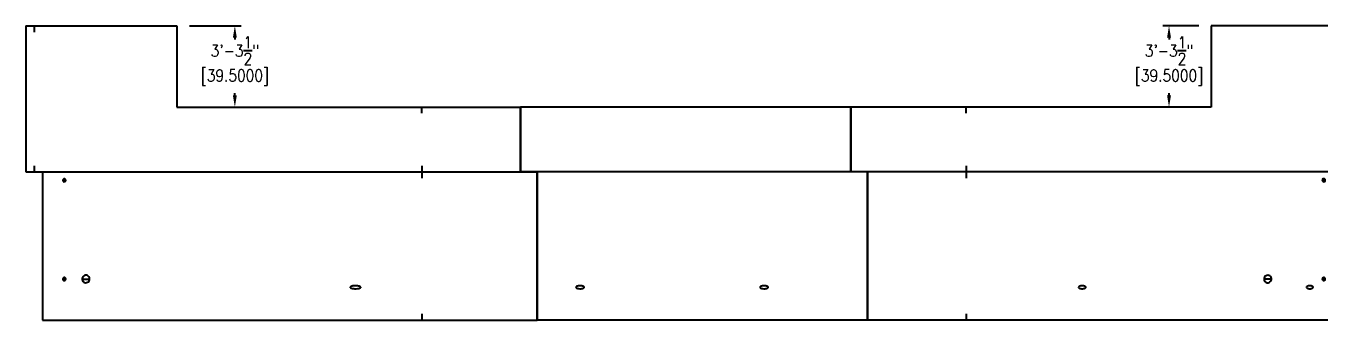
# Model space of a CAD drawing. Extents: x -970 to 13726, y -3419 to 1980.
# Drawn here: x 12437 to 13065, y -3419 to -3276 of the extents above; entities that cross this region are included whole.
import ezdxf

# ---------------------------------------------------------------- set-up
doc = ezdxf.new("R2010")
doc.units = 0
doc.header["$LTSCALE"] = 12
doc.header["$MEASUREMENT"] = 0
doc.header["$PDMODE"] = 33
doc.header["$PDSIZE"] = -0.5
doc.layers.get('Defpoints').update_dxf_attribs({"linetype": 'CONTINUOUS'})
for name, color, linetype in [('COVER', 3, 'CONTINUOUS'), ('DIM', 1, 'CONTINUOUS'), ('MARKING', 11, 'CONTINUOUS'), ('SHELL', 40, 'CONTINUOUS')]:
    doc.layers.add(name, color=color, linetype=linetype)
doc.styles.add('ROMANS', font='ROMANS.shx', dxfattribs={"width": 0.85, "height": 5.76})
doc.styles.get("Standard").update_dxf_attribs({"font": 'sanss___.ttf'})
doc.dimstyles.get("Standard").update_dxf_attribs({"dimtxt": 0.18, "dimasz": 0.18, "dimexe": 0.18, "dimexo": 0.0625, "dimgap": 0.09, "dimtad": 0, "dimtih": 1, "dimtoh": 1, "dimdec": 4, "dimzin": 0, "dimdsep": 46, "dimtxsty": 'Standard', "dimcen": 0.09, "dimadec": 0, "dimazin": 0, "dimtfac": 1, "dimtdec": 4, "dimtofl": 0, "dimtmove": 0, "dimatfit": 3, "dimfxl": 1, "dimtolj": 1, "dimtzin": 0, "dimarcsym": 0})

# ---------------------------------------------------------------- blocks, each defined once
blk = doc.blocks.new('A$C9b70968f')
at = {"layer": 'COVER'}
for p, q in [((9.97, 68), (11.29, 68)), ((9.97, 20), (11.29, 20)), ((19.33, 20), (22.83, 20))]:
    blk.add_line(p, q, dxfattribs=at)
at = {"layer": 'MARKING'}
for p, q in [((184.1, 72), (184.1, 69)), ((184.1, 3), (184.1, 0))]:
    blk.add_line(p, q, dxfattribs=at)
at = {"layer": 'MARKING', "extrusion": (0, 0, -1)}
blk.add_arc((-154.37, 16), 0.0625, 177.79819, 182.33935, dxfattribs=at)
at = {"layer": 'MARKING'}
blk.add_open_spline([(154.43, 16), (154.43, 15.92), (154.39, 15.85), (154.29, 15.76), (154.24, 15.72), (154.14, 15.66), (154.08, 15.63), (153.86, 15.54), (153.68, 15.49), (153.33, 15.41), (153.15, 15.38), (152.52, 15.29), (152.06, 15.27), (151.25, 15.29), (150.9, 15.32), (150.39, 15.4), (150.23, 15.43), (149.94, 15.52), (149.81, 15.56), (149.62, 15.66), (149.56, 15.69), (149.46, 15.78), (149.41, 15.82), (149.36, 15.93), (149.35, 15.99), (149.37, 16.09), (149.39, 16.14), (149.45, 16.21), (149.48, 16.24), (149.55, 16.3), (149.59, 16.32), (149.72, 16.4), (149.82, 16.44), (150.02, 16.51), (150.12, 16.54), (150.46, 16.62), (150.69, 16.65), (151.37, 16.72), (151.81, 16.73), (152.61, 16.69), (152.97, 16.66), (153.46, 16.56), (153.59, 16.53), (153.81, 16.47), (153.89, 16.44), (154.04, 16.38), (154.11, 16.35), (154.23, 16.29), (154.29, 16.25), (154.38, 16.15), (154.43, 16.09), (154.43, 16), (154.43, 16), (154.43, 16)], degree=3, knots=[0, 0, 0, 0, 0.016149, 0.016149, 0.032298, 0.032298, 0.048446, 0.048446, 0.098756, 0.098756, 0.149065, 0.149065, 0.276053, 0.276053, 0.374349, 0.374349, 0.420597, 0.420597, 0.457343, 0.457343, 0.476712, 0.476712, 0.491446, 0.491446, 0.502638, 0.502638, 0.513829, 0.513829, 0.525021, 0.525021, 0.536212, 0.536212, 0.565554, 0.565554, 0.594896, 0.594896, 0.66036, 0.66036, 0.784629, 0.784629, 0.884108, 0.884108, 0.92262, 0.92262, 0.946682, 0.946682, 0.966636, 0.966636, 0.983194, 0.983194, 0.999753, 0.999753, 1, 1, 1, 1], dxfattribs=at)
at = {"layer": 'SHELL'}
for p, q in [((0, 72), (240, 72)), ((0, 72), (0, 0)), ((240, 72), (240, 0)), ((0, 0), (240, 0))]:
    blk.add_line(p, q, dxfattribs=at)
at = {"layer": 'SHELL', "extrusion": (0, 0, -1)}
for centre, start, end in [((-11.29, 68), 179.95879, 180.04121), ((-11.29, 20), 179.95879, 180.04121), ((-22.83, 20), 179.96248, 180.02087)]:
    blk.add_arc(centre, 0.0625, start, end, dxfattribs=at)
at = {"layer": 'SHELL'}
for points, knots in [([(11.35, 68), (11.35, 67.84), (11.29, 67.67), (11.09, 67.42), (10.94, 67.33), (10.62, 67.26), (10.45, 67.28), (10.16, 67.43), (10.04, 67.56), (9.91, 67.85), (9.89, 68.03), (9.98, 68.34), (10.07, 68.48), (10.34, 68.68), (10.5, 68.73), (10.83, 68.71), (10.99, 68.65), (11.23, 68.43), (11.31, 68.28), (11.35, 68.08), (11.35, 68.04), (11.35, 68)], [0, 0, 0, 0, 0.108236, 0.108236, 0.216473, 0.216473, 0.324709, 0.324709, 0.432945, 0.432945, 0.541182, 0.541182, 0.649418, 0.649418, 0.757654, 0.757654, 0.865891, 0.865891, 0.974127, 0.974127, 1, 1, 1, 1]), ([(11.35, 20), (11.35, 19.84), (11.29, 19.67), (11.09, 19.42), (10.94, 19.33), (10.62, 19.26), (10.45, 19.28), (10.16, 19.43), (10.04, 19.56), (9.91, 19.85), (9.89, 20.03), (9.98, 20.34), (10.07, 20.48), (10.34, 20.68), (10.5, 20.73), (10.83, 20.71), (10.99, 20.65), (11.23, 20.43), (11.31, 20.28), (11.35, 20.08), (11.35, 20.04), (11.35, 20)], [0, 0, 0, 0, 0.108236, 0.108236, 0.216473, 0.216473, 0.324709, 0.324709, 0.432945, 0.432945, 0.541182, 0.541182, 0.649418, 0.649418, 0.757654, 0.757654, 0.865891, 0.865891, 0.974127, 0.974127, 1, 1, 1, 1]), ([(22.89, 20), (22.89, 19.67), (22.8, 19.34), (22.46, 18.78), (22.21, 18.55), (21.63, 18.24), (21.3, 18.17), (20.65, 18.21), (20.33, 18.32), (19.78, 18.69), (19.57, 18.95), (19.29, 19.55), (19.24, 19.88), (19.32, 20.54), (19.45, 20.85), (19.85, 21.37), (20.12, 21.57), (20.73, 21.81), (21.07, 21.84), (21.72, 21.73), (22.02, 21.58), (22.52, 21.15), (22.7, 20.87), (22.86, 20.38), (22.89, 20.19), (22.89, 20)], [0, 0, 0, 0, 0.086409, 0.086409, 0.172818, 0.172818, 0.259227, 0.259227, 0.345637, 0.345637, 0.432046, 0.432046, 0.518455, 0.518455, 0.604864, 0.604864, 0.691273, 0.691273, 0.777682, 0.777682, 0.864091, 0.864091, 0.9505, 0.9505, 1, 1, 1, 1])]:
    blk.add_open_spline(points, degree=3, knots=knots, dxfattribs=at)
blk = doc.blocks.new('A$C15f1f3a6')
at = {"layer": 'COVER'}
for p, q in [((222.03, 68), (220.71, 68)), ((195.95, 20), (192.45, 20)), ((222.03, 20), (220.71, 20))]:
    blk.add_line(p, q, dxfattribs=at)
at = {"layer": 'MARKING'}
for p, q in [((47.9, 72), (47.9, 69)), ((236, 72), (236, 69)), ((47.9, 3), (47.9, 0)), ((236, 3), (236, 0))]:
    blk.add_line(p, q, dxfattribs=at)
at = {"layer": 'MARKING', "extrusion": (0, 0, -1)}
blk.add_arc((-105.85, 16), 0.0625, 179.56226, 179.68516, dxfattribs=at)
at = {"layer": 'MARKING'}
for points, knots in [([(105.91, 16), (105.91, 15.91), (105.87, 15.83), (105.77, 15.71), (105.71, 15.66), (105.59, 15.58), (105.52, 15.54), (105.3, 15.44), (105.13, 15.4), (104.8, 15.33), (104.63, 15.3), (104.17, 15.27), (103.87, 15.28), (103.39, 15.34), (103.21, 15.38), (102.92, 15.48), (102.81, 15.53), (102.63, 15.65), (102.56, 15.7), (102.47, 15.83), (102.44, 15.89), (102.42, 16.03), (102.44, 16.11), (102.51, 16.23), (102.55, 16.28), (102.64, 16.36), (102.7, 16.4), (102.89, 16.51), (103.04, 16.56), (103.34, 16.64), (103.49, 16.67), (103.98, 16.73), (104.32, 16.73), (104.85, 16.67), (105.03, 16.63), (105.35, 16.53), (105.47, 16.49), (105.66, 16.38), (105.73, 16.33), (105.86, 16.19), (105.91, 16.11), (105.91, 16)], [0, 0, 0, 0, 0.027209, 0.027209, 0.054419, 0.054419, 0.081628, 0.081628, 0.146861, 0.146861, 0.212095, 0.212095, 0.326353, 0.326353, 0.396702, 0.396702, 0.442856, 0.442856, 0.473592, 0.473592, 0.496225, 0.496225, 0.518858, 0.518858, 0.541491, 0.541491, 0.564125, 0.564125, 0.623575, 0.623575, 0.683026, 0.683026, 0.813069, 0.813069, 0.886559, 0.886559, 0.936701, 0.936701, 0.968369, 0.968369, 1, 1, 1, 1]), ([(216.2, 16), (216.2, 15.91), (216.16, 15.82), (216.06, 15.69), (216, 15.64), (215.87, 15.56), (215.8, 15.52), (215.56, 15.41), (215.38, 15.37), (215.01, 15.3), (214.82, 15.28), (214.39, 15.28), (214.14, 15.3), (213.74, 15.38), (213.58, 15.43), (213.34, 15.54), (213.25, 15.59), (213.11, 15.71), (213.05, 15.78), (212.99, 15.93), (212.99, 16.01), (213.02, 16.15), (213.05, 16.21), (213.14, 16.31), (213.18, 16.35), (213.35, 16.47), (213.47, 16.53), (213.72, 16.61), (213.85, 16.65), (214.28, 16.72), (214.59, 16.73), (215.11, 16.69), (215.32, 16.65), (215.64, 16.55), (215.76, 16.5), (215.96, 16.39), (216.03, 16.34), (216.15, 16.19), (216.2, 16.1), (216.2, 16)], [0.0000313, 0.0000313, 0.0000313, 0.0000313, 0.0305847, 0.0305847, 0.061138, 0.061138, 0.0916913, 0.0916913, 0.167903, 0.167903, 0.2441146, 0.2441146, 0.346482, 0.346482, 0.4119359, 0.4119359, 0.452115, 0.452115, 0.4841328, 0.4841328, 0.5087117, 0.5087117, 0.5332905, 0.5332905, 0.5578693, 0.5578693, 0.6114635, 0.6114635, 0.6650577, 0.6650577, 0.7915402, 0.7915402, 0.8776523, 0.8776523, 0.9298554, 0.9298554, 0.9659472, 0.9659472, 0.9999688, 0.9999688, 0.9999688, 0.9999688])]:
    blk.add_open_spline(points, degree=3, knots=knots, dxfattribs=at)
at = {"layer": 'SHELL'}
for p, q in [((240, 72), (0, 72)), ((0, 72), (0, 0)), ((240, 72), (240, 0)), ((240, 0), (0, 0))]:
    blk.add_line(p, q, dxfattribs=at)
at = {"layer": 'SHELL', "extrusion": (0, 0, -1)}
for centre, start, end in [((-220.71, 68), 359.95879, 0.04121), ((-192.45, 20), 359.96248, 0.02087), ((-220.71, 20), 359.95879, 0.04121)]:
    blk.add_arc(centre, 0.0625, start, end, dxfattribs=at)
at = {"layer": 'SHELL'}
for points, knots in [([(220.65, 68), (220.65, 68.16), (220.71, 68.33), (220.91, 68.58), (221.06, 68.67), (221.38, 68.74), (221.55, 68.72), (221.84, 68.57), (221.96, 68.44), (222.09, 68.15), (222.11, 67.97), (222.02, 67.66), (221.93, 67.52), (221.66, 67.32), (221.5, 67.27), (221.17, 67.29), (221.01, 67.35), (220.77, 67.57), (220.69, 67.72), (220.65, 67.92), (220.65, 67.96), (220.65, 68)], [0, 0, 0, 0, 0.108236, 0.108236, 0.216473, 0.216473, 0.324709, 0.324709, 0.432945, 0.432945, 0.541182, 0.541182, 0.649418, 0.649418, 0.757654, 0.757654, 0.865891, 0.865891, 0.974127, 0.974127, 1, 1, 1, 1]), ([(220.71, 68), (220.71, 68.04), (220.72, 68.11), (220.74, 68.19), (220.76, 68.25), (220.79, 68.31), (220.82, 68.37), (220.86, 68.42), (220.9, 68.47), (220.95, 68.51), (221, 68.55), (221.06, 68.58), (221.12, 68.61), (221.18, 68.63), (221.24, 68.65), (221.31, 68.66), (221.37, 68.66), (221.43, 68.66), (221.5, 68.65), (221.56, 68.63), (221.62, 68.61), (221.68, 68.58), (221.74, 68.55), (221.79, 68.51), (221.83, 68.47), (221.88, 68.42), (221.92, 68.37), (221.95, 68.31), (221.98, 68.25), (222, 68.19), (222.01, 68.13), (222.02, 68.06), (222.03, 68), (222.02, 67.94), (222.01, 67.87), (222, 67.81), (221.98, 67.75), (221.95, 67.69), (221.92, 67.63), (221.88, 67.58), (221.83, 67.53), (221.79, 67.49), (221.74, 67.45), (221.68, 67.42), (221.62, 67.39), (221.56, 67.37), (221.5, 67.35), (221.43, 67.34), (221.37, 67.34), (221.31, 67.34), (221.24, 67.35), (221.18, 67.37), (221.12, 67.39), (221.06, 67.42), (221, 67.45), (220.95, 67.49), (220.9, 67.53), (220.86, 67.58), (220.82, 67.63), (220.79, 67.69), (220.76, 67.75), (220.74, 67.81), (220.72, 67.89), (220.71, 67.96), (220.71, 68)], [0, 0, 0, 0, 0.03087, 0.046631, 0.0625, 0.078369, 0.09413, 0.109663, 0.125, 0.140337, 0.15587, 0.171631, 0.1875, 0.203369, 0.21913, 0.234663, 0.25, 0.265337, 0.28087, 0.296631, 0.3125, 0.328369, 0.34413, 0.359663, 0.375, 0.390337, 0.40587, 0.421631, 0.4375, 0.453369, 0.46913, 0.484663, 0.5, 0.515337, 0.53087, 0.546631, 0.5625, 0.578369, 0.59413, 0.609663, 0.625, 0.640337, 0.65587, 0.671631, 0.6875, 0.703369, 0.71913, 0.734663, 0.75, 0.765337, 0.78087, 0.796631, 0.8125, 0.828369, 0.84413, 0.859663, 0.875, 0.890337, 0.90587, 0.921631, 0.9375, 0.953369, 0.96913, 1, 1, 1, 1]), ([(192.39, 20), (192.39, 20.33), (192.48, 20.66), (192.82, 21.22), (193.06, 21.45), (193.64, 21.76), (193.98, 21.83), (194.63, 21.79), (194.95, 21.68), (195.49, 21.31), (195.71, 21.05), (195.98, 20.45), (196.04, 20.12), (195.96, 19.46), (195.83, 19.15), (195.43, 18.63), (195.16, 18.43), (194.55, 18.19), (194.21, 18.16), (193.56, 18.27), (193.26, 18.42), (192.76, 18.85), (192.57, 19.13), (192.42, 19.62), (192.39, 19.81), (192.39, 20)], [0, 0, 0, 0, 0.086409, 0.086409, 0.172818, 0.172818, 0.259227, 0.259227, 0.345637, 0.345637, 0.432046, 0.432046, 0.518455, 0.518455, 0.604864, 0.604864, 0.691273, 0.691273, 0.777682, 0.777682, 0.864091, 0.864091, 0.9505, 0.9505, 1, 1, 1, 1]), ([(220.65, 20), (220.65, 20.16), (220.71, 20.33), (220.91, 20.58), (221.06, 20.67), (221.38, 20.74), (221.55, 20.72), (221.84, 20.57), (221.96, 20.44), (222.09, 20.15), (222.11, 19.97), (222.02, 19.66), (221.93, 19.52), (221.66, 19.32), (221.5, 19.27), (221.17, 19.29), (221.01, 19.35), (220.77, 19.57), (220.69, 19.72), (220.65, 19.92), (220.65, 19.96), (220.65, 20)], [0, 0, 0, 0, 0.108236, 0.108236, 0.216473, 0.216473, 0.324709, 0.324709, 0.432945, 0.432945, 0.541182, 0.541182, 0.649418, 0.649418, 0.757654, 0.757654, 0.865891, 0.865891, 0.974127, 0.974127, 1, 1, 1, 1])]:
    blk.add_open_spline(points, degree=3, knots=knots, dxfattribs=at)
blk = doc.blocks.new('*D409')
at = {"layer": 'Defpoints', "color": 0, "transparency": 16777216}
for p in [(-764.83, -287.19), (-736.75, -287.19), (-764.83, -326.69)]:
    blk.add_point(p, dxfattribs=at)
at = {"layer": 'DIM', "color": 0, "lineweight": -2, "transparency": 16777216}
for p, q in [((-758.83, -287.19), (-733.75, -287.19)), ((-736.75, -292.95), (-736.75, -293.91)), ((-736.75, -320.93), (-736.75, -319.97)), ((-758.83, -326.69), (-733.75, -326.69))]:
    blk.add_line(p, q, dxfattribs=at)
at = {"layer": 'DIM', "color": 0, "transparency": 16777216}
for points in [[(-737.71, -292.95), (-735.79, -292.95), (-736.75, -287.19)], [(-737.71, -320.93), (-735.79, -320.93), (-736.75, -326.69)]]:
    blk.add_solid(points, dxfattribs=at)
at = {"layer": 'DIM', "color": 0, "transparency": 16777216, "char_height": 5.76, "attachment_point": 5, "style": 'ROMANS'}
for s, insert in [('\\A1;3\'-3{\\H1x;\\S1/2;}"', (-736.75, -299.26)), ('\\A1;[39.5000]', (-736.75, -312.29))]:
    blk.add_mtext(s, dxfattribs=dict(at, insert=insert))
blk = doc.blocks.new('A$Ce6b2589e')
at = {"layer": 'SHELL'}
for p, q in [((160.21, 31.5), (0, 31.5)), ((0, 0), (0, 31.5)), ((160.21, 0), (160.21, 31.5)), ((160.21, 0), (0, 0))]:
    blk.add_line(p, q, dxfattribs=at)
blk = doc.blocks.new('*D412')
at = {"layer": 'Defpoints', "color": 0, "transparency": 16777216}
for p in [(1.79, -287.19), (-18.61, -326.69), (1.79, -326.69)]:
    blk.add_point(p, dxfattribs=at)
at = {"layer": 'DIM', "color": 0, "lineweight": -2, "transparency": 16777216}
for p, q in [((-4.21, -287.19), (-21.61, -287.19)), ((-18.61, -292.95), (-18.61, -293.91)), ((-18.61, -320.93), (-18.61, -319.97)), ((-4.21, -326.69), (-21.61, -326.69))]:
    blk.add_line(p, q, dxfattribs=at)
at = {"layer": 'DIM', "color": 0, "transparency": 16777216}
for points in [[(-19.57, -292.95), (-17.65, -292.95), (-18.61, -287.19)], [(-19.57, -320.93), (-17.65, -320.93), (-18.61, -326.69)]]:
    blk.add_solid(points, dxfattribs=at)
at = {"layer": 'DIM', "color": 0, "transparency": 16777216, "char_height": 5.76, "attachment_point": 5, "style": 'ROMANS'}
for s, insert in [('\\A1;3\'-3{\\H1x;\\S1/2;}"', (-18.61, -299.26)), ('\\A1;[39.5000]', (-18.61, -312.29))]:
    blk.add_mtext(s, dxfattribs=dict(at, insert=insert))
blk = doc.blocks.new('A$C547402ac')
at = {"layer": 'MARKING', "extrusion": (5.63895e-14, -1.05207e-12, -1)}
blk.add_arc((-22.76, 16), 0.0625, 177.64481, 182.35519, dxfattribs=at)
at = {"layer": 'MARKING', "extrusion": (-1.50681e-13, 4.21137e-12, -1)}
blk.add_arc((-112.02, 16), 0.0625, 177.64481, 182.35519, dxfattribs=at)
at = {"layer": 'MARKING'}
for points in [[(22.82, 16), (22.81, 15.9), (22.77, 15.82), (22.65, 15.69), (22.58, 15.65), (22.44, 15.57), (22.37, 15.54), (22.14, 15.45), (21.98, 15.4), (21.64, 15.34), (21.48, 15.31), (20.89, 15.26), (20.47, 15.27), (19.92, 15.36), (19.78, 15.38), (19.55, 15.44), (19.45, 15.48), (19.27, 15.55), (19.19, 15.58), (19.06, 15.67), (19, 15.71), (18.9, 15.82), (18.85, 15.89), (18.84, 16.07), (18.88, 16.15), (18.98, 16.27), (19.04, 16.32), (19.16, 16.4), (19.22, 16.43), (19.42, 16.52), (19.56, 16.56), (19.84, 16.63), (19.98, 16.66), (20.5, 16.72), (20.88, 16.73), (21.49, 16.69), (21.73, 16.65), (22.1, 16.56), (22.24, 16.52), (22.46, 16.42), (22.55, 16.38), (22.69, 16.27), (22.75, 16.21), (22.81, 16.09), (22.82, 16.05), (22.82, 16)], [(112.08, 16), (112.08, 15.9), (112.03, 15.82), (111.91, 15.69), (111.85, 15.65), (111.71, 15.57), (111.64, 15.54), (111.4, 15.45), (111.24, 15.4), (110.91, 15.34), (110.74, 15.31), (110.16, 15.26), (109.74, 15.27), (109.18, 15.36), (109.05, 15.38), (108.81, 15.44), (108.71, 15.48), (108.54, 15.55), (108.46, 15.58), (108.32, 15.67), (108.27, 15.71), (108.16, 15.82), (108.12, 15.89), (108.11, 16.07), (108.15, 16.15), (108.24, 16.27), (108.3, 16.32), (108.42, 16.4), (108.48, 16.43), (108.68, 16.52), (108.82, 16.56), (109.11, 16.63), (109.25, 16.66), (109.77, 16.72), (110.14, 16.73), (110.75, 16.69), (110.99, 16.65), (111.37, 16.56), (111.51, 16.52), (111.73, 16.42), (111.81, 16.38), (111.95, 16.27), (112.02, 16.21), (112.07, 16.09), (112.08, 16.05), (112.08, 16)]]:
    blk.add_open_spline(points, degree=3, knots=[0, 0, 0, 0, 0.026359, 0.026359, 0.052719, 0.052719, 0.079078, 0.079078, 0.137013, 0.137013, 0.194947, 0.194947, 0.339781, 0.339781, 0.387794, 0.387794, 0.42273, 0.42273, 0.451662, 0.451662, 0.475078, 0.475078, 0.498493, 0.498493, 0.521908, 0.521908, 0.545324, 0.545324, 0.568739, 0.568739, 0.618646, 0.618646, 0.668553, 0.668553, 0.798164, 0.798164, 0.88066, 0.88066, 0.930691, 0.930691, 0.961973, 0.961973, 0.98797, 0.98797, 1, 1, 1, 1], dxfattribs=at)
at = {"layer": 'SHELL'}
for p, q in [((160.21, 72), (0, 72)), ((0, 0), (0, 72)), ((160.21, 0), (160.21, 72)), ((160.21, 0), (0, 0))]:
    blk.add_line(p, q, dxfattribs=at)
blk = doc.blocks.new('A$C7e945cb7')
at = {"layer": 'MARKING'}
for p, q in [((4, 71), (4, 68)), ((192.1036, 28.5), (192.1036, 31.5)), ((4, 3), (4, 0)), ((192.1036, 3), (192.1036, 0))]:
    blk.add_line(p, q, dxfattribs=at)
at = {"layer": 'SHELL'}
for p, q in [((0, 71), (73.30533, 71)), ((0, 71), (0, 0)), ((73.30533, 71), (73.30533, 31.5)), ((73.30533, 31.5), (240, 31.5)), ((240, 31.5), (240, 0)), ((0, 0), (240, 0))]:
    blk.add_line(p, q, dxfattribs=at)
at = {"layer": 'DIM'}
dim = blk.add_linear_dim(base=(101.38586, 71), p1=(73.30533, 31.5), p2=(73.30533, 71), angle=90, dimstyle='Standard', override={"dimscale": 48, "dimtxt": 5.76, "dimasz": 0.12, "dimexe": 0.0625, "dimexo": 0.125, "dimgap": 0.02, "dimzin": 3, "dimlunit": 4, "dimpost": '\\X', "dimtxsty": 'ROMANS', "dimcen": 0}, dxfattribs=at)
dim.commit()
dim.dimension.update_dxf_attribs({"geometry": '*D409', "text_midpoint": (101.38586, 51.25), "insert": (838.13385, 358.19251)})
blk = doc.blocks.new('A$C56574e5e')
at = {"layer": 'MARKING'}
for p, q in [((55.89788, 28.5), (55.89788, 31.5)), ((55.89788, 3), (55.89788, 0))]:
    blk.add_line(p, q, dxfattribs=at)
at = {"layer": 'SHELL'}
for p, q in [((240, 71), (174.69616, 71)), ((174.69616, 71), (174.69616, 31.5)), ((240, 71), (240, 0)), ((0, 31.5), (0, 0)), ((174.69616, 31.5), (0, 31.5)), ((240, 0), (0, 0))]:
    blk.add_line(p, q, dxfattribs=at)
at = {"layer": 'DIM'}
dim = blk.add_linear_dim(base=(154.29348, 31.5), p1=(174.69616, 71), p2=(174.69616, 31.5), angle=90, dimstyle='Standard', override={"dimscale": 48, "dimtxt": 5.76, "dimasz": 0.12, "dimexe": 0.0625, "dimexo": 0.125, "dimgap": 0.02, "dimzin": 3, "dimlunit": 4, "dimpost": '\\X', "dimtxsty": 'ROMANS', "dimcen": 0}, dxfattribs=at)
dim.commit()
dim.dimension.update_dxf_attribs({"geometry": '*D412', "text_midpoint": (154.29348, 51.25), "insert": (172.90352, 358.19251)})

msp = doc.modelspace()

# ---------------------------------------------------------------- block references
at = {"layer": 'COVER'}
for name, p in [('A$C7e945cb7', (12437.3344, -3346.77293)), ('A$C56574e5e', (12837.54161, -3346.77293)), ('A$Ce6b2589e', (12677.3344, -3346.77293)), ('A$C9b70968f', (12445.3344, -3418.77293)), ('A$C547402ac', (12685.3344, -3418.77293)), ('A$C15f1f3a6', (12845.54161, -3418.77293))]:
    msp.add_blockref(name, p, dxfattribs=at)

doc.saveas('drawing.dxf')
